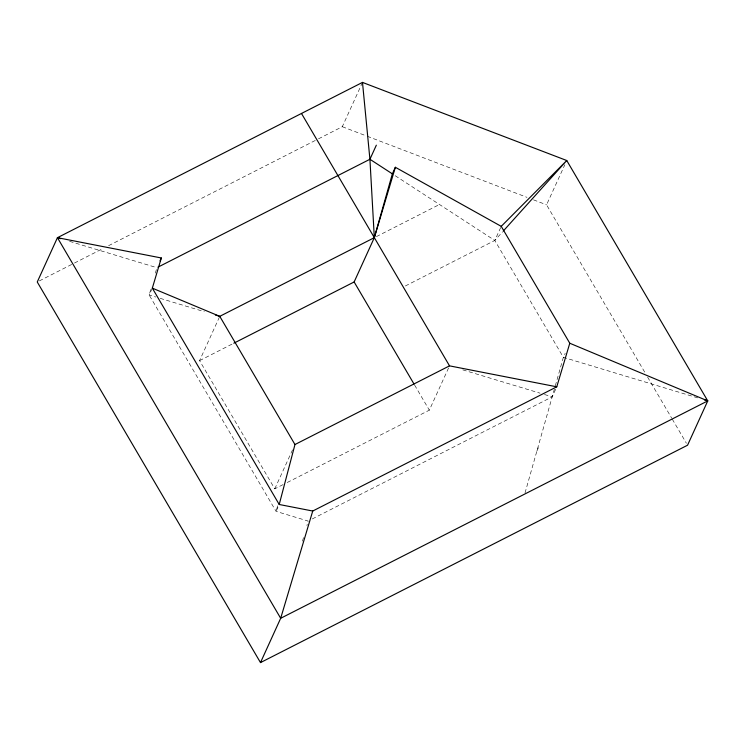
<?xml version="1.0" encoding="UTF-8"?>
<svg xmlns="http://www.w3.org/2000/svg" width="745" height="745" viewBox="0 0 745 745"><rect width="100%" height="100%" fill="white"/><g stroke="black" fill="none" stroke-linecap="round" stroke-linejoin="round"><path stroke-width="0.56" stroke-dasharray="3.73 2.79" d="M150.723 289.563L149.177 295.039L276.078 511.377L308.16 521.062L306.893 525.532M155.36 273.164L156.599 268.787M277.652 505.808L276.078 511.377L279.217 504.486M302.479 541.177L303.737 536.707M525.029 492.966L554.988 386.962M555.304 385.873L563.36 357.339L565.194 353.316M152.325 288.147L149.177 295.039L155.798 297.031M283.072 484.613L274.775 488.841L199.576 360.636L219.766 316.336M318.515 138.821L342.3 126.715L362.489 82.406M274.775 488.841L292.562 449.812M405.345 285.987L494.801 240.449L501.227 226.35M287.225 482.509L429.334 410.169L448.565 367.974M644.676 372.09L546.56 204.828L564.831 164.738M312.295 518.948L552.203 396.843L556.766 386.813M536.866 451.097L538.886 446.665M697.758 397.886L563.36 357.339L494.801 240.449L502.54 231.853M39.317 280.93L73.438 263.562M74.472 263.041L103.434 248.299M108.602 245.673L317.482 139.352M376.393 236.612L439.485 204.493M199.576 360.636L232.775 343.743M69.602 241.352L156.906 267.688M462.775 369.865L540.05 393.174M544.474 394.505L552.203 396.843M160.212 298.363L204.326 311.671M342.3 126.715L366.205 135.86M367.285 136.27L527.004 197.35M533.522 199.846L546.56 204.828M395.241 175.736L494.801 240.449M647.61 377.1L671.701 418.169M672.288 419.165L686.387 443.21M414.648 385.128L429.334 410.169"/><path stroke-width="1.12" d="M233.809 343.212L354.136 281.964L374.325 237.664L392.364 173.855L395.362 167.28L501.227 226.35L569.785 343.24L556.766 386.813L312.732 511.033L279.217 504.486L294.964 444.532L219.766 316.336L152.325 288.147L161.33 257.975L57.44 237.683L37.25 281.992L260.489 662.594L687.561 445.212L707.75 400.903L566.759 160.52L362.489 82.406L57.44 237.683L280.679 618.285L260.489 662.594M215.361 315.005L219.766 316.336L374.325 237.664L395.362 167.28M312.732 511.033L280.679 618.285L707.75 400.903L569.785 343.24M160.007 260.89L161.33 257.975M374.325 237.664L369.92 159.272L376.346 145.173M503.313 230.997L566.759 160.52L501.227 226.35M157.94 267.166L369.92 159.272L392.364 173.855M294.964 444.532L449.524 365.86L556.766 386.813M704.416 399.897L707.75 400.903M57.44 237.683L60.755 238.679M301.483 113.464L449.524 365.86M354.136 281.964L414.062 384.131M152.325 288.147L279.217 504.486M362.489 82.406L369.92 159.272"/></g></svg>
